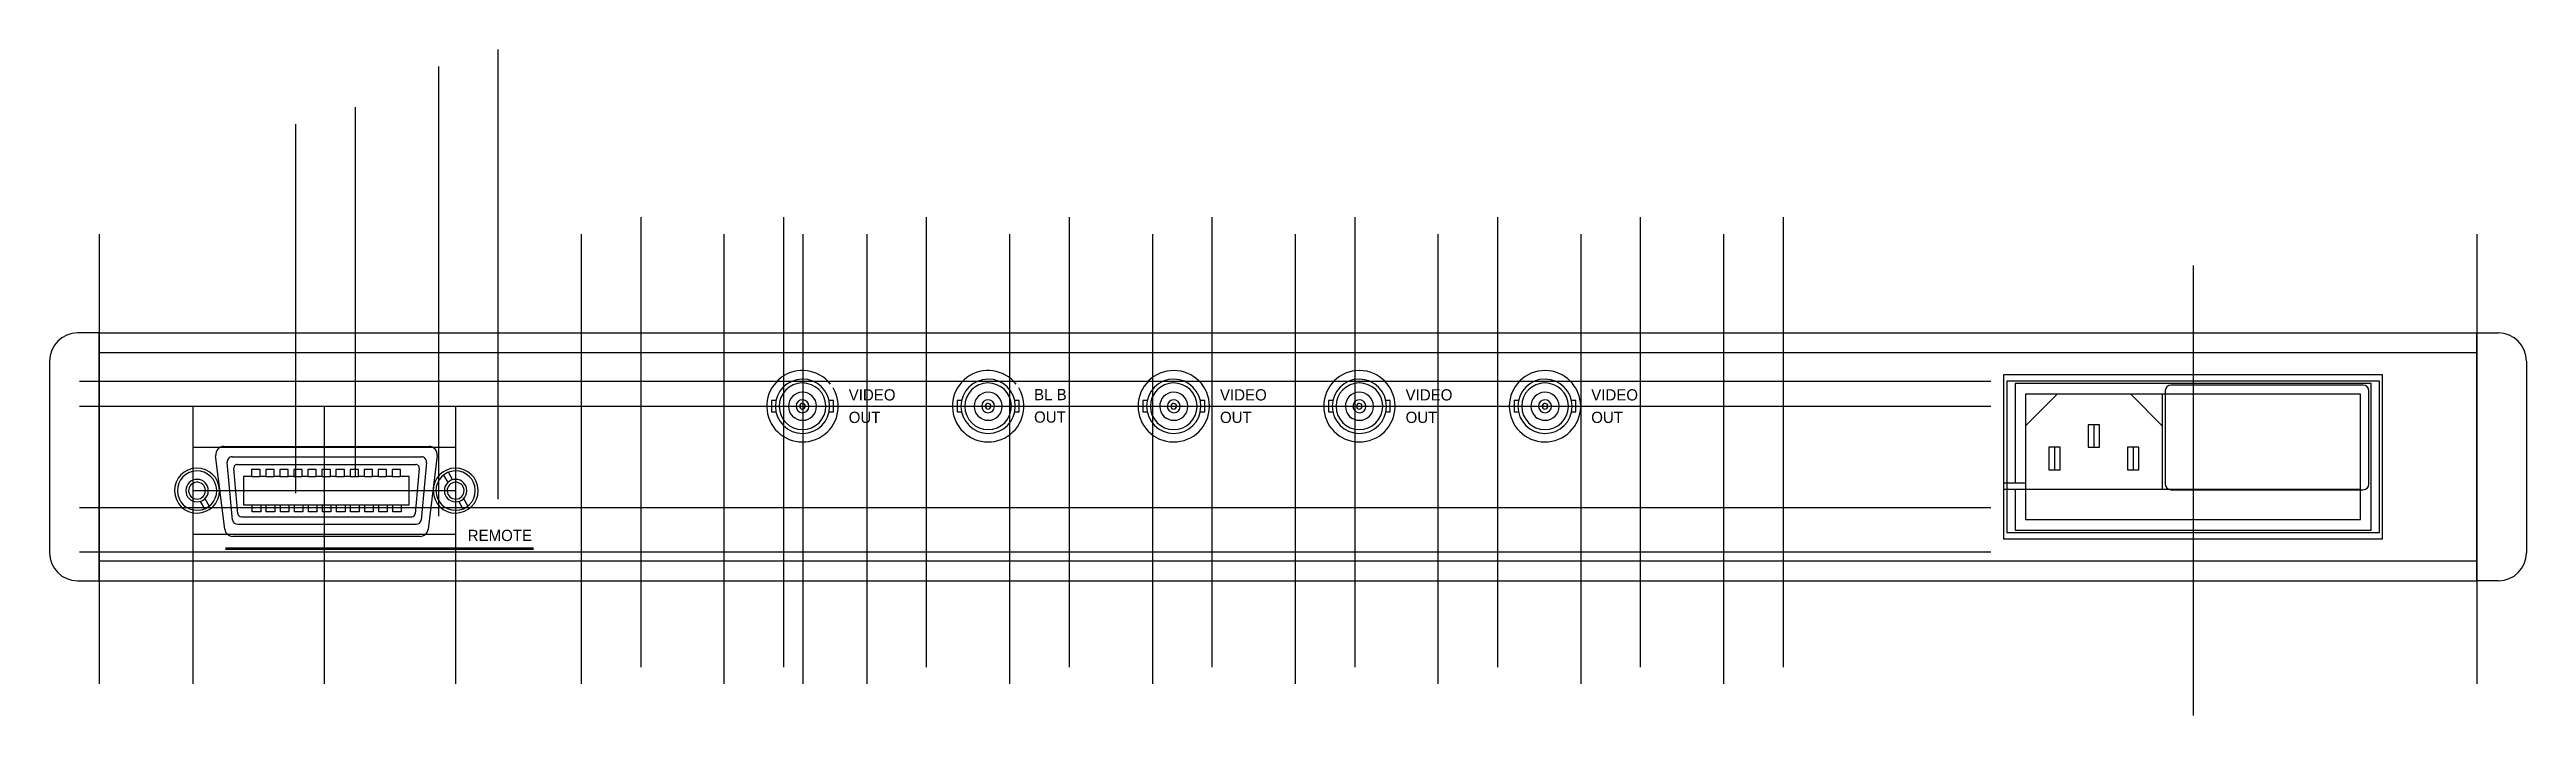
# Model space of a CAD drawing. Extents: x 30 to 470, y 140 to 258.
import ezdxf

# ---------------------------------------------------------------- set-up
doc = ezdxf.new("R2010")
doc.units = 0
doc.layers.add('KOMPONENT', color=10, linetype='CONTINUOUS')
doc.layers.add('MAAL-NET', color=2, linetype='CONTINUOUS')

msp = doc.modelspace()

# ---------------------------------------------------------------- linework, layer by layer
at = {"layer": 'KOMPONENT', "color": 0}
for p, q in [((38.5, 207.69), (34.7, 207.69)), ((38.5, 163.59), (38.5, 207.69)), ((461.5, 163.59), (461.5, 207.69)), ((461.5, 207.69), (465.3, 207.69)), ((29.7, 202.69), (29.7, 168.59)), ((38.5, 204.14), (38.5, 167.14)), ((461.5, 204.14), (38.5, 204.14)), ((461.5, 167.14), (461.5, 204.14)), ((470.3, 202.69), (470.3, 168.59)), ((377.3, 200.24), (377.3, 171.04)), ((444.7, 200.24), (377.3, 200.24)), ((444.15, 199.09), (377.85, 199.09)), ((377.85, 199.09), (377.85, 172.19)), ((379.35, 198.69), (379.35, 181.04)), ((442.65, 198.69), (379.35, 198.69)), ((441.26, 198.39), (407.06, 198.39)), ((442.65, 172.59), (442.65, 198.69)), ((444.15, 172.19), (444.15, 199.09)), ((444.7, 171.04), (444.7, 200.24)), ((381.2, 196.79), (381.2, 174.49)), ((440.8, 196.79), (381.2, 196.79)), ((406.06, 197.39), (406.06, 180.79)), ((440.8, 174.49), (440.8, 196.79)), ((442.26, 180.79), (442.26, 197.39)), ((392.35, 191.34), (392.35, 187.34)), ((394.35, 191.34), (392.35, 191.34)), ((394.35, 187.34), (394.35, 191.34)), ((60.86, 172.78), (59.25, 185.87)), ((60.7, 187.5), (97.22, 187.5)), ((62.17, 185.64), (95.87, 185.64)), ((98.66, 185.87), (97.05, 172.78)), ((385.35, 187.34), (385.35, 183.34)), ((387.35, 187.34), (385.35, 187.34)), ((387.35, 183.34), (387.35, 187.34)), ((392.35, 187.34), (394.35, 187.34)), ((399.35, 187.34), (399.35, 183.34)), ((401.35, 187.34), (399.35, 187.34)), ((401.35, 183.34), (401.35, 187.34)), ((62.27, 174.41), (61.31, 184.66)), ((63.2, 175.53), (62.5, 183.6)), ((65.65, 182.14), (64.19, 182.14)), ((64.19, 182.14), (64.19, 177.14)), ((65.65, 183.39), (65.65, 182.14)), ((67.15, 183.39), (65.65, 183.39)), ((65.65, 182.14), (67.15, 182.14)), ((67.15, 182.14), (67.15, 183.39)), ((68.15, 182.14), (67.15, 182.14)), ((69.65, 183.39), (68.15, 183.39)), ((68.15, 183.39), (68.15, 182.14)), ((68.15, 182.14), (69.65, 182.14)), ((69.65, 182.14), (69.65, 183.39)), ((70.65, 182.14), (69.65, 182.14)), ((72.15, 183.39), (70.65, 183.39)), ((70.65, 183.39), (70.65, 182.14)), ((70.65, 182.14), (72.15, 182.14)), ((72.15, 182.14), (72.15, 183.39)), ((73.15, 182.14), (72.15, 182.14)), ((74.65, 183.39), (73.15, 183.39)), ((73.15, 183.39), (73.15, 182.14)), ((73.15, 182.14), (74.65, 182.14)), ((74.65, 182.14), (74.65, 183.39)), ((75.65, 182.14), (74.65, 182.14)), ((77.15, 183.39), (75.65, 183.39)), ((75.65, 183.39), (75.65, 182.14)), ((75.65, 182.14), (77.15, 182.14)), ((77.15, 182.14), (77.15, 183.39)), ((78.15, 182.14), (77.15, 182.14)), ((79.65, 183.39), (78.15, 183.39)), ((78.15, 183.39), (78.15, 182.14)), ((78.15, 182.14), (79.65, 182.14)), ((79.65, 182.14), (79.65, 183.39)), ((80.65, 182.14), (79.65, 182.14)), ((82.15, 183.39), (80.65, 183.39)), ((80.65, 183.39), (80.65, 182.14)), ((80.65, 182.14), (82.15, 182.14)), ((82.15, 182.14), (82.15, 183.39)), ((83.15, 182.14), (82.15, 182.14)), ((84.65, 183.39), (83.15, 183.39)), ((83.15, 183.39), (83.15, 182.14)), ((83.15, 182.14), (84.65, 182.14)), ((84.65, 182.14), (84.65, 183.39)), ((85.65, 182.14), (84.65, 182.14)), ((87.15, 183.39), (85.65, 183.39)), ((85.65, 183.39), (85.65, 182.14)), ((85.65, 182.14), (87.15, 182.14)), ((87.15, 182.14), (87.15, 183.39)), ((88.15, 182.14), (87.15, 182.14)), ((89.65, 183.39), (88.15, 183.39)), ((88.15, 183.39), (88.15, 182.14)), ((88.15, 182.14), (89.65, 182.14)), ((89.65, 182.14), (89.65, 183.39)), ((90.65, 182.14), (89.65, 182.14)), ((92.15, 183.39), (90.65, 183.39)), ((90.65, 183.39), (90.65, 182.14)), ((90.65, 182.14), (92.15, 182.14)), ((92.15, 182.14), (92.15, 183.39)), ((93.69, 182.14), (92.15, 182.14)), ((93.69, 177.14), (93.69, 182.14)), ((95.45, 183.6), (94.76, 175.53)), ((96.74, 184.66), (95.78, 174.41)), ((99.77, 182.39), (100.54, 181.07)), ((100.64, 182.89), (101.4, 181.57)), ((385.35, 183.34), (387.35, 183.34)), ((399.35, 183.34), (401.35, 183.34)), ((56.48, 177.72), (57.24, 176.39)), ((57.34, 178.22), (58.11, 176.89)), ((64.19, 177.14), (65.76, 177.14)), ((65.76, 177.14), (67.26, 177.14)), ((65.76, 175.89), (65.76, 177.14)), ((67.26, 177.14), (68.26, 177.14)), ((67.26, 177.14), (67.26, 175.89)), ((68.26, 175.89), (68.26, 177.14)), ((68.26, 177.14), (69.76, 177.14)), ((69.76, 177.14), (70.76, 177.14)), ((69.76, 177.14), (69.76, 175.89)), ((70.76, 175.89), (70.76, 177.14)), ((70.76, 177.14), (72.26, 177.14)), ((72.26, 177.14), (73.26, 177.14)), ((72.26, 177.14), (72.26, 175.89)), ((73.26, 175.89), (73.26, 177.14)), ((73.26, 177.14), (74.76, 177.14)), ((74.76, 177.14), (75.76, 177.14)), ((74.76, 177.14), (74.76, 175.89)), ((75.76, 175.89), (75.76, 177.14)), ((75.76, 177.14), (77.26, 177.14)), ((77.26, 177.14), (78.26, 177.14)), ((77.26, 177.14), (77.26, 175.89)), ((78.26, 175.89), (78.26, 177.14)), ((78.26, 177.14), (79.76, 177.14)), ((79.76, 177.14), (80.76, 177.14)), ((79.76, 177.14), (79.76, 175.89)), ((80.76, 175.89), (80.76, 177.14)), ((80.76, 177.14), (82.26, 177.14)), ((82.26, 177.14), (83.26, 177.14)), ((82.26, 177.14), (82.26, 175.89)), ((83.26, 175.89), (83.26, 177.14)), ((83.26, 177.14), (84.76, 177.14)), ((84.76, 177.14), (85.76, 177.14)), ((84.76, 177.14), (84.76, 175.89)), ((85.76, 175.89), (85.76, 177.14)), ((85.76, 177.14), (87.26, 177.14)), ((87.26, 177.14), (88.26, 177.14)), ((87.26, 177.14), (87.26, 175.89)), ((88.26, 175.89), (88.26, 177.14)), ((88.26, 177.14), (89.76, 177.14)), ((89.76, 177.14), (90.76, 177.14)), ((89.76, 177.14), (89.76, 175.89)), ((90.76, 175.89), (90.76, 177.14)), ((90.76, 177.14), (92.26, 177.14)), ((92.26, 177.14), (93.69, 177.14)), ((92.26, 177.14), (92.26, 175.89)), ((102.48, 177.72), (103.24, 176.39)), ((103.34, 178.22), (104.11, 176.89)), ((407.06, 179.79), (441.26, 179.79)), ((94.91, 173.64), (63.14, 173.64)), ((67.26, 175.89), (65.76, 175.89)), ((69.76, 175.89), (68.26, 175.89)), ((72.26, 175.89), (70.76, 175.89)), ((74.76, 175.89), (73.26, 175.89)), ((77.26, 175.89), (75.76, 175.89)), ((79.76, 175.89), (78.26, 175.89)), ((82.26, 175.89), (80.76, 175.89)), ((84.76, 175.89), (83.26, 175.89)), ((87.26, 175.89), (85.76, 175.89)), ((89.76, 175.89), (88.26, 175.89)), ((92.26, 175.89), (90.76, 175.89)), ((377.85, 172.19), (444.15, 172.19)), ((379.35, 172.59), (442.65, 172.59)), ((381.2, 174.49), (440.8, 174.49)), ((95.61, 171.5), (62.3, 171.5)), ((377.3, 171.04), (444.7, 171.04)), ((34.7, 163.59), (38.5, 163.59)), ((38.5, 167.14), (461.5, 167.14)), ((465.3, 163.59), (461.5, 163.59))]:
    msp.add_line(p, q, dxfattribs=at)
for points in [[(38.5, 207.69), (461.5, 207.69)], [(386.8, 196.79), (381.2, 191.19)], [(399.9, 196.79), (405.5, 191.19)], [(405.5, 196.79), (405.5, 179.89)], [(393.35, 191.34), (393.35, 187.34)], [(386.35, 187.34), (386.35, 183.34)], [(400.35, 187.34), (400.35, 183.34)], [(63.12, 184.3), (94.83, 184.3)], [(377.3, 181.04), (381.3, 181.04)], [(377.3, 179.89), (440.8, 179.89)], [(379.35, 179.89), (379.35, 172.59)], [(63.82, 174.98), (94.13, 174.98)], [(38.5, 163.59), (461.5, 163.59)]]:
    msp.add_lwpolyline(points, dxfattribs=at)
at = {"layer": 'KOMPONENT', "color": 0, "linetype": 'CONTINUOUS'}
for points in [[(158.92, 195.64), (158.14, 195.64), (158.14, 193.64)], [(168.36, 193.64), (169.14, 193.64), (169.14, 195.64), (168.36, 195.64)], [(191.94, 195.64), (191.16, 195.64), (191.16, 193.64)], [(201.38, 193.64), (202.16, 193.64), (202.16, 195.64), (201.38, 195.64)], [(224.96, 195.64), (224.18, 195.64), (224.18, 193.64)], [(234.4, 193.64), (235.18, 193.64), (235.18, 195.64), (234.4, 195.64)], [(257.98, 195.64), (257.2, 195.64), (257.2, 193.64)], [(267.42, 193.64), (268.2, 193.64), (268.2, 195.64), (267.42, 195.64)], [(291, 195.64), (290.22, 195.64), (290.22, 193.64)], [(300.44, 193.64), (301.22, 193.64), (301.22, 195.64), (300.44, 195.64)], [(158.14, 193.64), (158.92, 193.64)], [(191.16, 193.64), (191.94, 193.64)], [(224.18, 193.64), (224.96, 193.64)], [(257.2, 193.64), (257.98, 193.64)], [(290.22, 193.64), (291, 193.64)]]:
    msp.add_lwpolyline(points, dxfattribs=at)
at = {"layer": 'KOMPONENT', "color": 0, "const_width": 0.5}
msp.add_lwpolyline([(61, 169.3), (115.83, 169.3)], dxfattribs=at)
at = {"layer": 'KOMPONENT', "color": 0}
for centre, radius, start, end in [((34.7, 202.69), 5, 90, 180), ((465.3, 202.69), 5, 0, 90), ((163.64, 194.64), 6.35, 38.4927, 30.8128), ((196.66, 194.64), 6.35, 38.4927, 30.8128), ((229.68, 194.64), 6.35, 360, 359.273), ((262.7, 194.64), 6.35, 360, 359.273), ((295.72, 194.64), 6.35, 360, 359.273), ((407.06, 197.39), 1, 90, 180), ((441.26, 197.39), 1, 0, 90), ((60.7, 186.04), 1.45, 90, 186.9968), ((62.17, 184.77), 0.873, 90, 186.9968), ((95.87, 184.77), 0.873, 353.0032, 90), ((97.22, 186.04), 1.45, 353.0032, 90), ((55.94, 179.64), 4, 1.4321, 0.0821), ((55.94, 179.64), 3.5, 1.6366, 0.106), ((55.94, 179.64), 2, 0, 359.0404), ((55.94, 179.64), 1.5, 3.8141, 0.1493), ((63.12, 183.68), 0.629, 90, 186.9968), ((94.83, 183.68), 0.629, 353.0032, 90), ((101.94, 179.64), 4, 1.4321, 0.0821), ((101.94, 179.64), 3.5, 1.6366, 0.106), ((101.94, 179.64), 2, 0, 359.0404), ((101.94, 179.64), 1.5, 3.8141, 0.1493), ((407.06, 180.79), 1, 180, 270), ((441.26, 180.79), 1, 270, 0), ((62.3, 172.95), 1.45, 186.9968, 270), ((63.14, 174.52), 0.873, 186.9968, 270), ((63.82, 175.61), 0.629, 186.9968, 270), ((94.13, 175.61), 0.629, 270, 353.0032), ((94.91, 174.52), 0.873, 270, 353.0032), ((95.61, 172.95), 1.45, 270, 353.0032), ((34.7, 168.59), 5, 180, 270), ((465.3, 168.59), 5, 270, 0)]:
    msp.add_arc(centre, radius, start, end, dxfattribs=at)
at = {"layer": 'KOMPONENT', "color": 0, "linetype": 'CONTINUOUS'}
for centre, radius, start, end in [((163.64, 194.64), 4.83, 0.6869, 0.0324), ((163.64, 194.64), 4.15, 0.7991, 0.0369), ((196.66, 194.64), 4.83, 0.6869, 0.0324), ((196.66, 194.64), 4.15, 0.7991, 0.0369), ((229.68, 194.64), 4.83, 0.1027, 359.3797), ((229.68, 194.64), 4.15, 0.9626, 359.2837), ((262.7, 194.64), 4.83, 0.1027, 359.3797), ((262.7, 194.64), 4.15, 0.9626, 359.2837), ((295.72, 194.64), 4.83, 0.1027, 359.3797), ((295.72, 194.64), 4.15, 0.9626, 359.2837), ((163.64, 194.64), 2.5, 1.3379, 0.0632), ((163.64, 194.64), 1.15, 0.1394, 357.3277), ((163.64, 194.64), 0.5, 0.3515, 353.2876), ((196.66, 194.64), 2.5, 1.3379, 0.0632), ((196.66, 194.64), 1.15, 0.1394, 357.3277), ((196.66, 194.64), 0.5, 0.3515, 353.2876), ((229.68, 194.64), 2.5, 1.6315, 0.1974), ((229.68, 194.64), 1.15, 3.6385, 0.4121), ((229.68, 194.64), 0.5, 0.9944, 353.9543), ((262.7, 194.64), 2.5, 1.6315, 0.1974), ((262.7, 194.64), 1.15, 3.6385, 0.4121), ((262.7, 194.64), 0.5, 0.9944, 353.9543), ((295.72, 194.64), 2.5, 1.6315, 0.1974), ((295.72, 194.64), 1.15, 3.6385, 0.4121), ((295.72, 194.64), 0.5, 0.9944, 353.9543)]:
    msp.add_arc(centre, radius, start, end, dxfattribs=at)
at = {"layer": 'MAAL-NET', "color": 0}
for p, q in [((109.46, 258.09), (109.46, 178.09)), ((98.87, 255.09), (98.87, 175.09)), ((84.06, 247.82), (84.06, 182.21)), ((73.47, 244.82), (73.47, 179.21)), ((38.5, 225.25), (38.5, 145.25)), ((124.27, 225.25), (124.27, 145.25)), ((134.86, 228.25), (134.86, 148.25)), ((149.67, 225.25), (149.67, 145.25)), ((160.26, 228.25), (160.26, 148.25)), ((163.69, 225.25), (163.69, 145.25)), ((175.07, 225.25), (175.07, 145.25)), ((185.66, 228.25), (185.66, 148.25)), ((200.47, 225.25), (200.47, 145.25)), ((211.06, 228.25), (211.06, 148.25)), ((225.87, 225.25), (225.87, 145.25)), ((236.46, 228.25), (236.46, 148.25)), ((251.27, 225.25), (251.27, 145.25)), ((261.86, 228.25), (261.86, 148.25)), ((276.67, 225.25), (276.67, 145.25)), ((287.26, 228.25), (287.26, 148.25)), ((302.07, 225.25), (302.07, 145.25)), ((312.66, 228.25), (312.66, 148.25)), ((327.47, 225.25), (327.47, 145.25)), ((338.06, 228.25), (338.06, 148.25)), ((461.5, 225.25), (461.5, 145.25)), ((411, 219.65), (411, 139.65)), ((35, 199.12), (375, 199.12)), ((35, 194.64), (375, 194.64)), ((55.16, 194.64), (55.16, 145.25)), ((78.55, 194.64), (78.55, 145.25)), ((101.94, 194.64), (101.94, 145.25)), ((55.16, 187.39), (101.94, 187.39)), ((35, 176.64), (375, 176.64)), ((55.16, 179.64), (101.94, 179.64)), ((55.16, 171.89), (101.94, 171.89)), ((35, 168.77), (375, 168.77))]:
    msp.add_line(p, q, dxfattribs=at)

# ---------------------------------------------------------------- texts
at = {"layer": 'KOMPONENT', "color": 0}
for s, p in [('VIDEO', (171.86, 195.67)), ('BL B', (204.83, 195.72)), ('VIDEO', (237.9, 195.67)), ('VIDEO', (270.92, 195.67)), ('VIDEO', (303.94, 195.67)), ('OUT', (171.86, 191.67)), ('OUT', (204.83, 191.72)), ('OUT', (237.9, 191.67)), ('OUT', (270.92, 191.67)), ('OUT', (303.94, 191.67)), ('REMOTE', (104.09, 170.67))]:
    msp.add_text(s, height=2, dxfattribs=at).set_placement(p)

doc.saveas('drawing.dxf')
